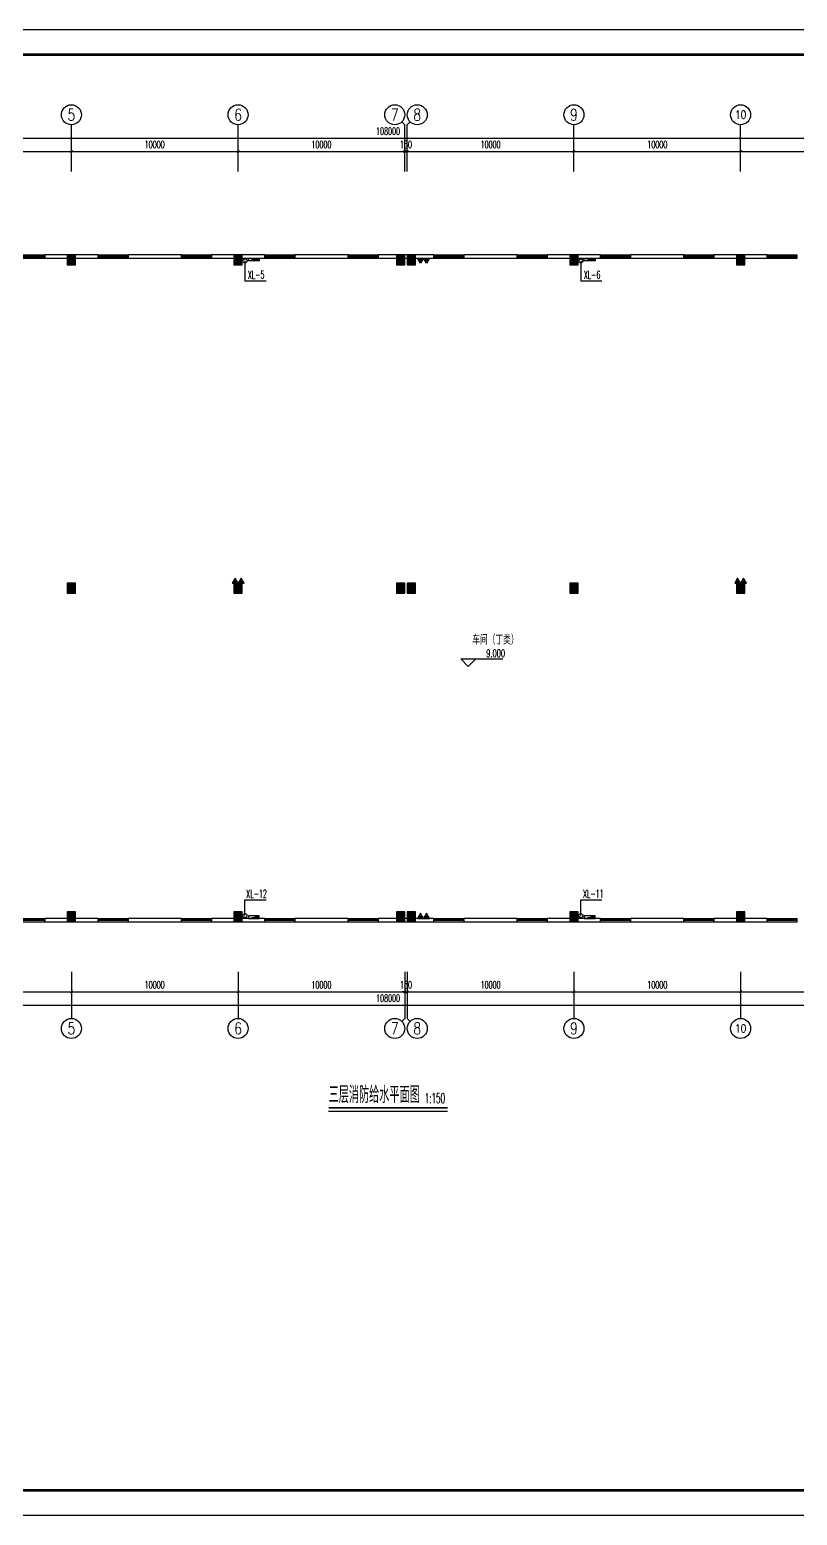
# Model space of a CAD drawing. Extents: x -620248 to 571765, y -684907 to -323071.
# Drawn here: x 128993 to 175043, y -543282 to -454182 of the extents above; entities that cross this region are included whole.
import ezdxf
from ezdxf.enums import TextEntityAlignment as Align

# ---------------------------------------------------------------- set-up
doc = ezdxf.new("R2010")
doc.units = 0
doc.header["$LTSCALE"] = 1000
doc.header["$MEASUREMENT"] = 0
for name, color, linetype in [('AXIS', 3, 'Continuous'), ('AXIS_TEXT', 7, 'Continuous'), ('DIM_ELEV', 3, 'Continuous'), ('DIM_SYMB', 3, 'Continuous'), ('EQUIP_消火栓', 7, 'Continuous'), ('EQUIP_灭火器', 7, 'Continuous'), ('PUB_HATCH', 8, 'Continuous'), ('PUB_TITLE', 4, 'Continuous'), ('TWT_LEAD', 3, 'Continuous'), ('TWT_TEXT', 7, 'Continuous'), ('VPIPE-消防', 1, 'Continuous'), ('WALL', 7, 'Continuous'), ('WINDOW', 4, 'Continuous')]:
    doc.layers.add(name, color=color, linetype=linetype)
doc.styles.add('_TCH_AXIS', font='COMPLEX', dxfattribs={"bigfont": 'GBCBIG'})
doc.styles.add('_TCH_DIM', font='SIMPLEX.shx', dxfattribs={"width": 0.8, "bigfont": 'GBCBIG.shx'})
doc.styles.add('_TCH_DIM_T3', font='SIMPLEX.shx', dxfattribs={"width": 0.564706, "bigfont": 'GBCBIG.shx'})
doc.styles.add('COMPLEX', font='COMPLEX')
doc.styles.add('天正', font='SIMPLEX.shx', dxfattribs={"width": 0.7, "bigfont": 'HZTXT.shx'})
doc.dimstyles.new('_TCH_ARCH&&150', dxfattribs={"dimtxt": 446.25, "dimasz": 150, "dimexe": 375, "dimexo": 450, "dimgap": 189.375, "dimtad": 1, "dimdec": 0, "dimzin": 0, "dimdsep": 46, "dimtxsty": '_TCH_DIM_T3', "dimblk": 'ARCHTICK', "dimcen": 0.09, "dimclrt": 7, "dimazin": 2, "dimtfac": 1, "dimtdec": 0, "dimtix": 1, "dimtmove": 2, "dimatfit": 3, "dimfxl": 1, "dimtolj": 1, "dimtzin": 0, "dimarcsym": 0})

# ---------------------------------------------------------------- blocks, each defined once
blk = doc.blocks.new('A$Ca452de36')
at = {"layer": 'PUB_HATCH'}
for points in [[(46246, 45813), (46746, 45813), (46746, 46413), (46246, 46413)], [(56246, 45813), (56746, 45813), (56746, 46413), (56246, 46413)], [(65996, 45813), (66496, 45813), (66496, 46413), (65996, 46413)], [(66646, 45813), (67146, 45813), (67146, 46413), (66646, 46413)], [(76396, 45813), (76896, 45813), (76896, 46413), (76396, 46413)], [(86396, 45813), (86896, 45813), (86896, 46413), (86396, 46413)], [(46246, 26113), (46746, 26113), (46746, 26713), (46246, 26713)], [(56246, 26113), (56746, 26113), (56746, 26713), (56246, 26713)], [(65996, 26113), (66496, 26113), (66496, 26713), (65996, 26713)], [(66646, 26113), (67146, 26113), (67146, 26713), (66646, 26713)], [(76396, 26113), (76896, 26113), (76896, 26713), (76396, 26713)], [(86396, 26113), (86896, 26113), (86896, 26713), (86396, 26713)], [(46246, 6413), (46746, 6413), (46746, 7013), (46246, 7013)], [(56246, 6413), (56746, 6413), (56746, 7013), (56246, 7013)], [(65996, 6413), (66496, 6413), (66496, 7013), (65996, 7013)], [(66646, 6413), (67146, 6413), (67146, 7013), (66646, 7013)], [(76396, 6413), (76896, 6413), (76896, 7013), (76396, 7013)], [(86396, 6413), (86896, 6413), (86896, 7013), (86396, 7013)]]:
    blk.add_hatch(color=7, dxfattribs=at).paths.add_polyline_path(points)
at = {"layer": 'WALL'}
for points in [[(46746, 46413), (46246, 46413), (46246, 45813), (46746, 45813)], [(56746, 46413), (56246, 46413), (56246, 45813), (56746, 45813)], [(66496, 46413), (65996, 46413), (65996, 45813), (66496, 45813)], [(67146, 46413), (66646, 46413), (66646, 45813), (67146, 45813)], [(76896, 46413), (76396, 46413), (76396, 45813), (76896, 45813)], [(86896, 46413), (86396, 46413), (86396, 45813), (86896, 45813)], [(46746, 26713), (46246, 26713), (46246, 26113), (46746, 26113)], [(56746, 26713), (56246, 26713), (56246, 26113), (56746, 26113)], [(66496, 26713), (65996, 26713), (65996, 26113), (66496, 26113)], [(67146, 26713), (66646, 26713), (66646, 26113), (67146, 26113)], [(76896, 26713), (76396, 26713), (76396, 26113), (76896, 26113)], [(86896, 26713), (86396, 26713), (86396, 26113), (86896, 26113)], [(46746, 7013), (46246, 7013), (46246, 6413), (46746, 6413)], [(56746, 7013), (56246, 7013), (56246, 6413), (56746, 6413)], [(66496, 7013), (65996, 7013), (65996, 6413), (66496, 6413)], [(67146, 7013), (66646, 7013), (66646, 6413), (67146, 6413)], [(76896, 7013), (76396, 7013), (76396, 6413), (76896, 6413)], [(86896, 7013), (86396, 7013), (86396, 6413), (86896, 6413)]]:
    blk.add_lwpolyline(points, close=True, dxfattribs=at)
blk = doc.blocks.new('$TCHSYS$WIN2D')
for p, q in [((-0.5, 0.5), (0.5, 0.5)), ((-0.5, 0.5), (-0.5, -0.5)), ((0.5, 0.5), (0.5, -0.5)), ((0.5, 0.167), (-0.5, 0.167)), ((0.5, -0.167), (-0.5, -0.167)), ((-0.5, -0.5), (0.5, -0.5))]:
    blk.add_line(p, q)
blk = doc.blocks.new('_ArchTick')
at = {"color": 0, "linetype": 'ByBlock', "const_width": 0.4}
blk.add_lwpolyline([(-0.5, -0.5), (0.5, 0.5)], dxfattribs=at)
blk = doc.blocks.new('*D290')
at = {"layer": 'AXIS', "color": 0, "lineweight": -2, "transparency": 16777216}
for p, q in [((6600, 3550), (6600, 1625)), ((114600, 3550), (114600, 1625)), ((6600, 2000), (114600, 2000))]:
    blk.add_line(p, q, dxfattribs=at)
at = {"layer": 'Defpoints', "color": 0, "transparency": 16777216}
for p in [(6600, 4000), (114600, 4000), (114600, 2000)]:
    blk.add_point(p, dxfattribs=at)
at = {"layer": 'AXIS', "color": 0, "lineweight": -2, "transparency": 16777216, "xscale": 150, "yscale": 150, "zscale": 150, "rotation": 180}
blk.add_blockref('_ArchTick', (6600, 2000), dxfattribs=at)
at = {"layer": 'AXIS', "color": 0, "lineweight": -2, "transparency": 16777216, "xscale": 150, "yscale": 150, "zscale": 150}
blk.add_blockref('_ArchTick', (114600, 2000), dxfattribs=at)
at = {"layer": 'AXIS', "color": 7, "transparency": 16777216, "insert": (60600, 2412), "char_height": 446.2, "attachment_point": 5, "style": '_TCH_DIM_T3'}
blk.add_mtext('\\A1;108000', dxfattribs=at)
blk = doc.blocks.new('*D294')
at = {"layer": 'AXIS', "color": 0, "lineweight": -2, "transparency": 16777216}
for p, q in [((31600, 3550), (31600, 2425)), ((31600, 2800), (41600, 2800)), ((41600, 3550), (41600, 2425))]:
    blk.add_line(p, q, dxfattribs=at)
at = {"layer": 'Defpoints', "color": 0, "transparency": 16777216}
for p in [(31600, 4000), (41600, 4000), (41600, 2800)]:
    blk.add_point(p, dxfattribs=at)
at = {"layer": 'AXIS', "color": 0, "lineweight": -2, "transparency": 16777216, "xscale": 150, "yscale": 150, "zscale": 150, "rotation": 180}
blk.add_blockref('_ArchTick', (31600, 2800), dxfattribs=at)
at = {"layer": 'AXIS', "color": 0, "lineweight": -2, "transparency": 16777216, "xscale": 150, "yscale": 150, "zscale": 150}
blk.add_blockref('_ArchTick', (41600, 2800), dxfattribs=at)
at = {"layer": 'AXIS', "color": 7, "transparency": 16777216, "insert": (36600, 3212), "char_height": 446.2, "attachment_point": 5, "style": '_TCH_DIM_T3'}
blk.add_mtext('\\A1;10000', dxfattribs=at)
blk = doc.blocks.new('*D295')
at = {"layer": 'AXIS', "color": 0, "lineweight": -2, "transparency": 16777216}
for p, q in [((41600, 3550), (41600, 2425)), ((41600, 2800), (51600, 2800)), ((51600, 3550), (51600, 2425))]:
    blk.add_line(p, q, dxfattribs=at)
at = {"layer": 'Defpoints', "color": 0, "transparency": 16777216}
for p in [(41600, 4000), (51600, 4000), (51600, 2800)]:
    blk.add_point(p, dxfattribs=at)
at = {"layer": 'AXIS', "color": 0, "lineweight": -2, "transparency": 16777216, "xscale": 150, "yscale": 150, "zscale": 150, "rotation": 180}
blk.add_blockref('_ArchTick', (41600, 2800), dxfattribs=at)
at = {"layer": 'AXIS', "color": 0, "lineweight": -2, "transparency": 16777216, "xscale": 150, "yscale": 150, "zscale": 150}
blk.add_blockref('_ArchTick', (51600, 2800), dxfattribs=at)
at = {"layer": 'AXIS', "color": 7, "transparency": 16777216, "insert": (46600, 3212), "char_height": 446.2, "attachment_point": 5, "style": '_TCH_DIM_T3'}
blk.add_mtext('\\A1;10000', dxfattribs=at)
blk = doc.blocks.new('*D296')
at = {"layer": 'AXIS', "color": 0, "lineweight": -2, "transparency": 16777216}
for p, q in [((51600, 3550), (51600, 2425)), ((51600, 2800), (61600, 2800)), ((61600, 3550), (61600, 2425))]:
    blk.add_line(p, q, dxfattribs=at)
at = {"layer": 'Defpoints', "color": 0, "transparency": 16777216}
for p in [(51600, 4000), (61600, 4000), (61600, 2800)]:
    blk.add_point(p, dxfattribs=at)
at = {"layer": 'AXIS', "color": 0, "lineweight": -2, "transparency": 16777216, "xscale": 150, "yscale": 150, "zscale": 150, "rotation": 180}
blk.add_blockref('_ArchTick', (51600, 2800), dxfattribs=at)
at = {"layer": 'AXIS', "color": 0, "lineweight": -2, "transparency": 16777216, "xscale": 150, "yscale": 150, "zscale": 150}
blk.add_blockref('_ArchTick', (61600, 2800), dxfattribs=at)
at = {"layer": 'AXIS', "color": 7, "transparency": 16777216, "insert": (56600, 3212), "char_height": 446.2, "attachment_point": 5, "style": '_TCH_DIM_T3'}
blk.add_mtext('\\A1;10000', dxfattribs=at)
blk = doc.blocks.new('*D297')
at = {"layer": 'AXIS', "color": 0, "lineweight": -2, "transparency": 16777216}
for p, q in [((61600, 2800), (61450, 2800)), ((61600, 3550), (61600, 2425)), ((61600, 2800), (61750, 2800)), ((61750, 3550), (61750, 2425)), ((61750, 2800), (61900, 2800))]:
    blk.add_line(p, q, dxfattribs=at)
at = {"layer": 'Defpoints', "color": 0, "transparency": 16777216}
for p in [(61600, 4000), (61750, 4000), (61750, 2800)]:
    blk.add_point(p, dxfattribs=at)
at = {"layer": 'AXIS', "color": 0, "lineweight": -2, "transparency": 16777216, "xscale": 150, "yscale": 150, "zscale": 150}
blk.add_blockref('_ArchTick', (61600, 2800), dxfattribs=at)
at = {"layer": 'AXIS', "color": 0, "lineweight": -2, "transparency": 16777216, "xscale": 150, "yscale": 150, "zscale": 150, "rotation": 180}
blk.add_blockref('_ArchTick', (61750, 2800), dxfattribs=at)
at = {"layer": 'AXIS', "color": 7, "transparency": 16777216, "insert": (61675, 3212), "char_height": 446.2, "attachment_point": 5, "style": '_TCH_DIM_T3'}
blk.add_mtext('\\A1;150', dxfattribs=at)
blk = doc.blocks.new('*D298')
at = {"layer": 'AXIS', "color": 0, "lineweight": -2, "transparency": 16777216}
for p, q in [((61750, 3550), (61750, 2425)), ((61750, 2800), (71750, 2800)), ((71750, 3550), (71750, 2425))]:
    blk.add_line(p, q, dxfattribs=at)
at = {"layer": 'Defpoints', "color": 0, "transparency": 16777216}
for p in [(61750, 4000), (71750, 4000), (71750, 2800)]:
    blk.add_point(p, dxfattribs=at)
at = {"layer": 'AXIS', "color": 0, "lineweight": -2, "transparency": 16777216, "xscale": 150, "yscale": 150, "zscale": 150, "rotation": 180}
blk.add_blockref('_ArchTick', (61750, 2800), dxfattribs=at)
at = {"layer": 'AXIS', "color": 0, "lineweight": -2, "transparency": 16777216, "xscale": 150, "yscale": 150, "zscale": 150}
blk.add_blockref('_ArchTick', (71750, 2800), dxfattribs=at)
at = {"layer": 'AXIS', "color": 7, "transparency": 16777216, "insert": (66750, 3212), "char_height": 446.2, "attachment_point": 5, "style": '_TCH_DIM_T3'}
blk.add_mtext('\\A1;10000', dxfattribs=at)
blk = doc.blocks.new('*D299')
at = {"layer": 'AXIS', "color": 0, "lineweight": -2, "transparency": 16777216}
for p, q in [((71750, 3550), (71750, 2425)), ((71750, 2800), (81750, 2800)), ((81750, 3550), (81750, 2425))]:
    blk.add_line(p, q, dxfattribs=at)
at = {"layer": 'Defpoints', "color": 0, "transparency": 16777216}
for p in [(71750, 4000), (81750, 4000), (81750, 2800)]:
    blk.add_point(p, dxfattribs=at)
at = {"layer": 'AXIS', "color": 0, "lineweight": -2, "transparency": 16777216, "xscale": 150, "yscale": 150, "zscale": 150, "rotation": 180}
blk.add_blockref('_ArchTick', (71750, 2800), dxfattribs=at)
at = {"layer": 'AXIS', "color": 0, "lineweight": -2, "transparency": 16777216, "xscale": 150, "yscale": 150, "zscale": 150}
blk.add_blockref('_ArchTick', (81750, 2800), dxfattribs=at)
at = {"layer": 'AXIS', "color": 7, "transparency": 16777216, "insert": (76750, 3212), "char_height": 446.2, "attachment_point": 5, "style": '_TCH_DIM_T3'}
blk.add_mtext('\\A1;10000', dxfattribs=at)
blk = doc.blocks.new('*D300')
at = {"layer": 'AXIS', "color": 0, "lineweight": -2, "transparency": 16777216}
for p, q in [((81750, 3550), (81750, 2425)), ((81750, 2800), (91750, 2800)), ((91750, 3550), (91750, 2425))]:
    blk.add_line(p, q, dxfattribs=at)
at = {"layer": 'Defpoints', "color": 0, "transparency": 16777216}
for p in [(81750, 4000), (91750, 4000), (91750, 2800)]:
    blk.add_point(p, dxfattribs=at)
at = {"layer": 'AXIS', "color": 0, "lineweight": -2, "transparency": 16777216, "xscale": 150, "yscale": 150, "zscale": 150, "rotation": 180}
blk.add_blockref('_ArchTick', (81750, 2800), dxfattribs=at)
at = {"layer": 'AXIS', "color": 0, "lineweight": -2, "transparency": 16777216, "xscale": 150, "yscale": 150, "zscale": 150}
blk.add_blockref('_ArchTick', (91750, 2800), dxfattribs=at)
at = {"layer": 'AXIS', "color": 7, "transparency": 16777216, "insert": (86750, 3212), "char_height": 446.2, "attachment_point": 5, "style": '_TCH_DIM_T3'}
blk.add_mtext('\\A1;10000', dxfattribs=at)
blk = doc.blocks.new('*D304')
at = {"layer": 'AXIS', "color": 0, "lineweight": -2, "transparency": 16777216}
for p, q in [((6600, 52450), (6600, 54375)), ((114600, 52450), (114600, 54375)), ((6600, 54000), (114600, 54000))]:
    blk.add_line(p, q, dxfattribs=at)
at = {"layer": 'Defpoints', "color": 0, "transparency": 16777216}
for p in [(114600, 54000), (6600, 52000), (114600, 52000)]:
    blk.add_point(p, dxfattribs=at)
at = {"layer": 'AXIS', "color": 0, "lineweight": -2, "transparency": 16777216, "xscale": 150, "yscale": 150, "zscale": 150, "rotation": 180}
blk.add_blockref('_ArchTick', (6600, 54000), dxfattribs=at)
at = {"layer": 'AXIS', "color": 0, "lineweight": -2, "transparency": 16777216, "xscale": 150, "yscale": 150, "zscale": 150}
blk.add_blockref('_ArchTick', (114600, 54000), dxfattribs=at)
at = {"layer": 'AXIS', "color": 7, "transparency": 16777216, "insert": (60600, 54412), "char_height": 446.2, "attachment_point": 5, "style": '_TCH_DIM_T3'}
blk.add_mtext('\\A1;108000', dxfattribs=at)
blk = doc.blocks.new('*D308')
at = {"layer": 'AXIS', "color": 0, "lineweight": -2, "transparency": 16777216}
for p, q in [((31600, 52450), (31600, 53575)), ((41600, 52450), (41600, 53575)), ((31600, 53200), (41600, 53200))]:
    blk.add_line(p, q, dxfattribs=at)
at = {"layer": 'Defpoints', "color": 0, "transparency": 16777216}
for p in [(41600, 53200), (31600, 52000), (41600, 52000)]:
    blk.add_point(p, dxfattribs=at)
at = {"layer": 'AXIS', "color": 0, "lineweight": -2, "transparency": 16777216, "xscale": 150, "yscale": 150, "zscale": 150, "rotation": 180}
blk.add_blockref('_ArchTick', (31600, 53200), dxfattribs=at)
at = {"layer": 'AXIS', "color": 0, "lineweight": -2, "transparency": 16777216, "xscale": 150, "yscale": 150, "zscale": 150}
blk.add_blockref('_ArchTick', (41600, 53200), dxfattribs=at)
at = {"layer": 'AXIS', "color": 7, "transparency": 16777216, "insert": (36600, 53612), "char_height": 446.2, "attachment_point": 5, "style": '_TCH_DIM_T3'}
blk.add_mtext('\\A1;10000', dxfattribs=at)
blk = doc.blocks.new('*D309')
at = {"layer": 'AXIS', "color": 0, "lineweight": -2, "transparency": 16777216}
for p, q in [((41600, 52450), (41600, 53575)), ((51600, 52450), (51600, 53575)), ((41600, 53200), (51600, 53200))]:
    blk.add_line(p, q, dxfattribs=at)
at = {"layer": 'Defpoints', "color": 0, "transparency": 16777216}
for p in [(51600, 53200), (41600, 52000), (51600, 52000)]:
    blk.add_point(p, dxfattribs=at)
at = {"layer": 'AXIS', "color": 0, "lineweight": -2, "transparency": 16777216, "xscale": 150, "yscale": 150, "zscale": 150, "rotation": 180}
blk.add_blockref('_ArchTick', (41600, 53200), dxfattribs=at)
at = {"layer": 'AXIS', "color": 0, "lineweight": -2, "transparency": 16777216, "xscale": 150, "yscale": 150, "zscale": 150}
blk.add_blockref('_ArchTick', (51600, 53200), dxfattribs=at)
at = {"layer": 'AXIS', "color": 7, "transparency": 16777216, "insert": (46600, 53612), "char_height": 446.2, "attachment_point": 5, "style": '_TCH_DIM_T3'}
blk.add_mtext('\\A1;10000', dxfattribs=at)
blk = doc.blocks.new('*D310')
at = {"layer": 'AXIS', "color": 0, "lineweight": -2, "transparency": 16777216}
for p, q in [((51600, 52450), (51600, 53575)), ((61600, 52450), (61600, 53575)), ((51600, 53200), (61600, 53200))]:
    blk.add_line(p, q, dxfattribs=at)
at = {"layer": 'Defpoints', "color": 0, "transparency": 16777216}
for p in [(61600, 53200), (51600, 52000), (61600, 52000)]:
    blk.add_point(p, dxfattribs=at)
at = {"layer": 'AXIS', "color": 0, "lineweight": -2, "transparency": 16777216, "xscale": 150, "yscale": 150, "zscale": 150, "rotation": 180}
blk.add_blockref('_ArchTick', (51600, 53200), dxfattribs=at)
at = {"layer": 'AXIS', "color": 0, "lineweight": -2, "transparency": 16777216, "xscale": 150, "yscale": 150, "zscale": 150}
blk.add_blockref('_ArchTick', (61600, 53200), dxfattribs=at)
at = {"layer": 'AXIS', "color": 7, "transparency": 16777216, "insert": (56600, 53612), "char_height": 446.2, "attachment_point": 5, "style": '_TCH_DIM_T3'}
blk.add_mtext('\\A1;10000', dxfattribs=at)
blk = doc.blocks.new('*D311')
at = {"layer": 'AXIS', "color": 0, "lineweight": -2, "transparency": 16777216}
for p, q in [((61600, 52450), (61600, 53575)), ((61750, 52450), (61750, 53575)), ((61600, 53200), (61450, 53200)), ((61600, 53200), (61750, 53200)), ((61750, 53200), (61900, 53200))]:
    blk.add_line(p, q, dxfattribs=at)
at = {"layer": 'Defpoints', "color": 0, "transparency": 16777216}
for p in [(61750, 53200), (61600, 52000), (61750, 52000)]:
    blk.add_point(p, dxfattribs=at)
at = {"layer": 'AXIS', "color": 0, "lineweight": -2, "transparency": 16777216, "xscale": 150, "yscale": 150, "zscale": 150}
blk.add_blockref('_ArchTick', (61600, 53200), dxfattribs=at)
at = {"layer": 'AXIS', "color": 0, "lineweight": -2, "transparency": 16777216, "xscale": 150, "yscale": 150, "zscale": 150, "rotation": 180}
blk.add_blockref('_ArchTick', (61750, 53200), dxfattribs=at)
at = {"layer": 'AXIS', "color": 7, "transparency": 16777216, "insert": (61675, 53612), "char_height": 446.2, "attachment_point": 5, "style": '_TCH_DIM_T3'}
blk.add_mtext('\\A1;150', dxfattribs=at)
blk = doc.blocks.new('*D312')
at = {"layer": 'AXIS', "color": 0, "lineweight": -2, "transparency": 16777216}
for p, q in [((61750, 52450), (61750, 53575)), ((71750, 52450), (71750, 53575)), ((61750, 53200), (71750, 53200))]:
    blk.add_line(p, q, dxfattribs=at)
at = {"layer": 'Defpoints', "color": 0, "transparency": 16777216}
for p in [(71750, 53200), (61750, 52000), (71750, 52000)]:
    blk.add_point(p, dxfattribs=at)
at = {"layer": 'AXIS', "color": 0, "lineweight": -2, "transparency": 16777216, "xscale": 150, "yscale": 150, "zscale": 150, "rotation": 180}
blk.add_blockref('_ArchTick', (61750, 53200), dxfattribs=at)
at = {"layer": 'AXIS', "color": 0, "lineweight": -2, "transparency": 16777216, "xscale": 150, "yscale": 150, "zscale": 150}
blk.add_blockref('_ArchTick', (71750, 53200), dxfattribs=at)
at = {"layer": 'AXIS', "color": 7, "transparency": 16777216, "insert": (66750, 53612), "char_height": 446.2, "attachment_point": 5, "style": '_TCH_DIM_T3'}
blk.add_mtext('\\A1;10000', dxfattribs=at)
blk = doc.blocks.new('*D313')
at = {"layer": 'AXIS', "color": 0, "lineweight": -2, "transparency": 16777216}
for p, q in [((71750, 52450), (71750, 53575)), ((81750, 52450), (81750, 53575)), ((71750, 53200), (81750, 53200))]:
    blk.add_line(p, q, dxfattribs=at)
at = {"layer": 'Defpoints', "color": 0, "transparency": 16777216}
for p in [(81750, 53200), (71750, 52000), (81750, 52000)]:
    blk.add_point(p, dxfattribs=at)
at = {"layer": 'AXIS', "color": 0, "lineweight": -2, "transparency": 16777216, "xscale": 150, "yscale": 150, "zscale": 150, "rotation": 180}
blk.add_blockref('_ArchTick', (71750, 53200), dxfattribs=at)
at = {"layer": 'AXIS', "color": 0, "lineweight": -2, "transparency": 16777216, "xscale": 150, "yscale": 150, "zscale": 150}
blk.add_blockref('_ArchTick', (81750, 53200), dxfattribs=at)
at = {"layer": 'AXIS', "color": 7, "transparency": 16777216, "insert": (76750, 53612), "char_height": 446.2, "attachment_point": 5, "style": '_TCH_DIM_T3'}
blk.add_mtext('\\A1;10000', dxfattribs=at)
blk = doc.blocks.new('*D314')
at = {"layer": 'AXIS', "color": 0, "lineweight": -2, "transparency": 16777216}
for p, q in [((81750, 52450), (81750, 53575)), ((91750, 52450), (91750, 53575)), ((81750, 53200), (91750, 53200))]:
    blk.add_line(p, q, dxfattribs=at)
at = {"layer": 'Defpoints', "color": 0, "transparency": 16777216}
for p in [(91750, 53200), (81750, 52000), (91750, 52000)]:
    blk.add_point(p, dxfattribs=at)
at = {"layer": 'AXIS', "color": 0, "lineweight": -2, "transparency": 16777216, "xscale": 150, "yscale": 150, "zscale": 150, "rotation": 180}
blk.add_blockref('_ArchTick', (81750, 53200), dxfattribs=at)
at = {"layer": 'AXIS', "color": 0, "lineweight": -2, "transparency": 16777216, "xscale": 150, "yscale": 150, "zscale": 150}
blk.add_blockref('_ArchTick', (91750, 53200), dxfattribs=at)
at = {"layer": 'AXIS', "color": 7, "transparency": 16777216, "insert": (86750, 53612), "char_height": 446.2, "attachment_point": 5, "style": '_TCH_DIM_T3'}
blk.add_mtext('\\A1;10000', dxfattribs=at)
blk = doc.blocks.new('_AXISO')
blk.add_circle((0, 0), 0.5)
at = {"layer": 'AXIS_TEXT', "style": 'COMPLEX', "width": 1.041667}
blk.add_attdef('A', text='', height=0.56, dxfattribs=at).set_placement((-0.25, -0.28), (0.25, -0.28), align=Align.FIT)
blk = doc.blocks.new('$TwtSys$00000434')
for p, q in [((-0.5, 0.5), (-0.5, -0.5)), ((-0.5, -0.5), (0.5, 0.5)), ((0.5, 0.5), (-0.5, 0.5)), ((0.5, -0.5), (0.5, 0.5)), ((-0.5, -0.5), (0.5, -0.5))]:
    blk.add_line(p, q)
blk.add_solid([(0.5, -0.5), (0.5, 0.5), (-0.5, -0.5)])
blk = doc.blocks.new('$TwtSys$00000546')
h = blk.add_hatch()
h.set_pattern_fill('ANSI31', color=256, scale=200, style=0)
h.set_pattern_definition([(45, (-38543.802, -6670.83), (-17.67767, 17.67767), [])])
h.paths.add_polyline_path([(-65, 174), (65, 174), (65, 44), (-65, 44)])
for points in [[(0, 344), (-198, 0), (198, 0)], [(-65, 174), (65, 174), (65, 44), (-65, 44)]]:
    blk.add_lwpolyline(points, close=True)
blk = doc.blocks.new('A$C426F6F97')
at = {"layer": 'AXIS'}
for p, q in [((41600, 52000), (41600, 54800)), ((51600, 52000), (51600, 54800)), ((61424.3, 54975.7), (61600, 54800)), ((61600, 52000), (61600, 54800)), ((61925.7, 54975.7), (61750, 54800)), ((61750, 52000), (61750, 54800)), ((71750, 52000), (71750, 54800)), ((81750, 52000), (81750, 54800)), ((41600, 4000), (41600, 1200)), ((51600, 4000), (51600, 1200)), ((61600, 4000), (61600, 1200)), ((61750, 4000), (61750, 1200)), ((71750, 4000), (71750, 1200)), ((81750, 4000), (81750, 1200)), ((61424.3, 1024.3), (61600, 1200)), ((61925.7, 1024.3), (61750, 1200))]:
    blk.add_line(p, q, dxfattribs=at)
at = {"layer": 'DIM_ELEV'}
for p, q in [((65406.2, 22310.4), (64956.2, 22760.4)), ((64956.2, 22760.4), (67493.4, 22760.4)), ((65406.2, 22310.4), (65856.2, 22760.4))]:
    blk.add_line(p, q, dxfattribs=at)
at = {"layer": 'WALL'}
for p, q in [((43200, 47000), (40000, 47000)), ((40000, 47000), (40000, 46800)), ((40000, 46800), (43200, 46800)), ((43200, 46800), (43200, 47000)), ((48200, 47000), (45000, 47000)), ((45000, 47000), (45000, 46800)), ((45000, 46800), (48200, 46800)), ((48200, 46800), (48200, 47000)), ((53200, 47000), (50000, 47000)), ((50000, 47000), (50000, 46800)), ((50000, 46800), (53200, 46800)), ((53200, 46800), (53200, 47000)), ((58200, 47000), (55000, 47000)), ((55000, 47000), (55000, 46800)), ((55000, 46800), (58200, 46800)), ((58200, 46800), (58200, 47000)), ((63350, 47000), (60000, 47000)), ((60000, 47000), (60000, 46800)), ((60000, 46800), (63350, 46800)), ((63350, 46800), (63350, 47000)), ((68350, 47000), (65150, 47000)), ((65150, 47000), (65150, 46800)), ((65150, 46800), (68350, 46800)), ((68350, 46800), (68350, 47000)), ((73350, 47000), (70150, 47000)), ((70150, 47000), (70150, 46800)), ((70150, 46800), (73350, 46800)), ((73350, 46800), (73350, 47000)), ((78350, 47000), (75150, 47000)), ((75150, 47000), (75150, 46800)), ((75150, 46800), (78350, 46800)), ((78350, 46800), (78350, 47000)), ((83350, 47000), (80150, 47000)), ((80150, 47000), (80150, 46800)), ((80150, 46800), (83350, 46800)), ((83350, 46800), (83350, 47000)), ((43200, 7200), (40000, 7200)), ((40000, 7200), (40000, 7000)), ((43200, 7000), (43200, 7200)), ((48200, 7200), (45000, 7200)), ((45000, 7200), (45000, 7000)), ((48200, 7000), (48200, 7200)), ((53200, 7200), (50000, 7200)), ((50000, 7200), (50000, 7000)), ((53200, 7000), (53200, 7200)), ((58200, 7200), (55000, 7200)), ((55000, 7200), (55000, 7000)), ((58200, 7000), (58200, 7200)), ((63350, 7200), (60000, 7200)), ((60000, 7200), (60000, 7000)), ((63350, 7000), (63350, 7200)), ((68350, 7200), (65150, 7200)), ((65150, 7200), (65150, 7000)), ((68350, 7000), (68350, 7200)), ((73350, 7200), (70150, 7200)), ((70150, 7200), (70150, 7000)), ((73350, 7000), (73350, 7200)), ((78350, 7200), (75150, 7200)), ((75150, 7200), (75150, 7000)), ((78350, 7000), (78350, 7200)), ((83350, 7200), (80150, 7200)), ((80150, 7200), (80150, 7000)), ((83350, 7000), (83350, 7200)), ((40000, 7000), (43200, 7000)), ((45000, 7000), (48200, 7000)), ((50000, 7000), (53200, 7000)), ((55000, 7000), (58200, 7000)), ((60000, 7000), (63350, 7000)), ((65150, 7000), (68350, 7000)), ((70150, 7000), (73350, 7000)), ((75150, 7000), (78350, 7000)), ((80150, 7000), (83350, 7000))]:
    blk.add_line(p, q, dxfattribs=at)
blk.add_blockref('A$Ca452de36', (-4896.5, 587.3))
at = {"layer": 'AXIS'}
ref = blk.add_blockref('_AXISO', (41600, 55400), dxfattribs=dict(at, xscale=1200, yscale=1200, zscale=1200))
ref.add_attrib('A', '5', dxfattribs={"layer": 'AXIS_TEXT', "height": 698.9, "style": '_TCH_AXIS'}).set_placement((41367, 55050.5), (41833, 55050.5), align=Align.FIT)
ref = blk.add_blockref('_AXISO', (51600, 55400), dxfattribs=dict(at, xscale=1200, yscale=1200, zscale=1200))
ref.add_attrib('A', '6', dxfattribs={"layer": 'AXIS_TEXT', "height": 698.9, "style": '_TCH_AXIS'}).set_placement((51367, 55050.5), (51833, 55050.5), align=Align.FIT)
ref = blk.add_blockref('_AXISO', (61000, 55400), dxfattribs=dict(at, xscale=1200, yscale=1200, zscale=1200))
ref.add_attrib('A', '7', dxfattribs={"layer": 'AXIS_TEXT', "height": 698.9, "style": '_TCH_AXIS'}).set_placement((60767, 55050.5), (61233, 55050.5), align=Align.FIT)
ref = blk.add_blockref('_AXISO', (62350, 55400), dxfattribs=dict(at, xscale=1200, yscale=1200, zscale=1200))
ref.add_attrib('A', '8', dxfattribs={"layer": 'AXIS_TEXT', "height": 698.9, "style": '_TCH_AXIS'}).set_placement((62117, 55050.5), (62583, 55050.5), align=Align.FIT)
ref = blk.add_blockref('_AXISO', (71750, 55400), dxfattribs=dict(at, xscale=1200, yscale=1200, zscale=1200))
ref.add_attrib('A', '9', dxfattribs={"layer": 'AXIS_TEXT', "height": 698.9, "style": '_TCH_AXIS'}).set_placement((71517, 55050.5), (71983, 55050.5), align=Align.FIT)
ref = blk.add_blockref('_AXISO', (81750, 55400), dxfattribs=dict(at, xscale=1200, yscale=1200, zscale=1200))
ref.add_attrib('A', '10', dxfattribs={"layer": 'AXIS_TEXT', "height": 492.67, "style": '_TCH_AXIS'}).set_placement((81409.8, 55153.7), (82090.2, 55153.7), align=Align.FIT)
ref = blk.add_blockref('_AXISO', (41600, 600), dxfattribs=dict(at, xscale=1200, yscale=1200, zscale=1200))
ref.add_attrib('A', '5', dxfattribs={"layer": 'AXIS_TEXT', "height": 698.9, "style": '_TCH_AXIS'}).set_placement((41367, 250.5), (41833, 250.5), align=Align.FIT)
ref = blk.add_blockref('_AXISO', (51600, 600), dxfattribs=dict(at, xscale=1200, yscale=1200, zscale=1200))
ref.add_attrib('A', '6', dxfattribs={"layer": 'AXIS_TEXT', "height": 698.9, "style": '_TCH_AXIS'}).set_placement((51367, 250.5), (51833, 250.5), align=Align.FIT)
ref = blk.add_blockref('_AXISO', (61000, 600), dxfattribs=dict(at, xscale=1200, yscale=1200, zscale=1200))
ref.add_attrib('A', '7', dxfattribs={"layer": 'AXIS_TEXT', "height": 698.9, "style": '_TCH_AXIS'}).set_placement((60767, 250.5), (61233, 250.5), align=Align.FIT)
ref = blk.add_blockref('_AXISO', (62350, 600), dxfattribs=dict(at, xscale=1200, yscale=1200, zscale=1200))
ref.add_attrib('A', '8', dxfattribs={"layer": 'AXIS_TEXT', "height": 698.9, "style": '_TCH_AXIS'}).set_placement((62117, 250.5), (62583, 250.5), align=Align.FIT)
ref = blk.add_blockref('_AXISO', (71750, 600), dxfattribs=dict(at, xscale=1200, yscale=1200, zscale=1200))
ref.add_attrib('A', '9', dxfattribs={"layer": 'AXIS_TEXT', "height": 698.9, "style": '_TCH_AXIS'}).set_placement((71517, 250.5), (71983, 250.5), align=Align.FIT)
ref = blk.add_blockref('_AXISO', (81750, 600), dxfattribs=dict(at, xscale=1200, yscale=1200, zscale=1200))
ref.add_attrib('A', '10', dxfattribs={"layer": 'AXIS_TEXT', "height": 492.67, "style": '_TCH_AXIS'}).set_placement((81409.8, 353.7), (82090.2, 353.7), align=Align.FIT)
at = {"layer": 'WINDOW', "xscale": -1800, "yscale": 200, "zscale": -1800}
for p, rotation in [((39100, 46900), 180.000000000031), ((44100, 46900), 180.000000000031), ((49100, 46900), 180.000000000031), ((54100, 46900), 180.000000000031), ((59100, 46900), 180.000000000031), ((64250, 46900), 180.000000000031), ((69250, 46900), 180.000000000031), ((74250, 46900), 180.000000000031), ((79250, 46900), 180.000000000031), ((84250, 46900), 180.000000000031), ((39100, 7100), 180.0000000000297), ((44100, 7100), 180.0000000000297), ((49100, 7100), 180.0000000000297), ((54100, 7100), 180.0000000000297), ((59100, 7100), 180.0000000000297), ((64250, 7100), 180.0000000000297), ((69250, 7100), 180.0000000000297), ((74250, 7100), 180.0000000000297), ((79250, 7100), 180.0000000000297), ((84250, 7100), 180.0000000000297)]:
    blk.add_blockref('$TCHSYS$WIN2D', p, dxfattribs=dict(at, rotation=rotation))
at = {"layer": 'DIM_ELEV', "color": 7, "style": '天正', "width": 0.525}
blk.add_text('9.000', height=456, dxfattribs=at).set_placement((66490.8, 22874.4))
at = {"layer": 'TWT_TEXT', "style": '_TCH_DIM', "width": 0.8}
blk.add_text('车间（丁类）', height=578.72, dxfattribs=at).set_placement((65653.8, 23625.4))
at = {"layer": 'AXIS'}
for p1, p2, distance, picture, middle in [((6600, 52000), (114600, 52000), 2000, '*D304', (60600, 54412.5)), ((31600, 52000), (41600, 52000), 1200, '*D308', (36600, 53612.5)), ((41600, 52000), (51600, 52000), 1200, '*D309', (46600, 53612.5)), ((51600, 52000), (61600, 52000), 1200, '*D310', (56600, 53612.5)), ((61600, 52000), (61750, 52000), 1200, '*D311', (61675, 53612.5)), ((61750, 52000), (71750, 52000), 1200, '*D312', (66750, 53612.5)), ((71750, 52000), (81750, 52000), 1200, '*D313', (76750, 53612.5)), ((81750, 52000), (91750, 52000), 1200, '*D314', (86750, 53612.5)), ((6600, 4000), (114600, 4000), -2000, '*D290', (60600, 2412.5)), ((31600, 4000), (41600, 4000), -1200, '*D294', (36600, 3212.5)), ((41600, 4000), (51600, 4000), -1200, '*D295', (46600, 3212.5)), ((51600, 4000), (61600, 4000), -1200, '*D296', (56600, 3212.5)), ((61600, 4000), (61750, 4000), -1200, '*D297', (61675, 3212.5)), ((61750, 4000), (71750, 4000), -1200, '*D298', (66750, 3212.5)), ((71750, 4000), (81750, 4000), -1200, '*D299', (76750, 3212.5)), ((81750, 4000), (91750, 4000), -1200, '*D300', (86750, 3212.5))]:
    dim = blk.add_aligned_dim(p1=p1, p2=p2, distance=distance, dimstyle='_TCH_ARCH&&150', dxfattribs=at)
    dim.commit()
    dim.dimension.update_dxf_attribs({"geometry": picture, "text_midpoint": middle})

msp = doc.modelspace()

# ---------------------------------------------------------------- linework, layer by layer
at = {"layer": 'DIM_SYMB', "const_width": 105}
msp.add_lwpolyline([(146926.3, -518841.3), (154059.6, -518841.3)], dxfattribs=at)
at = {"layer": 'DIM_SYMB'}
msp.add_lwpolyline([(146926.3, -519051.3), (154059.6, -519051.3)], dxfattribs=at)
at = {"layer": 'PUB_TITLE'}
msp.add_lwpolyline([(83452.7, -543282.2), (241102.7, -543282.2), (241102.7, -454182.2), (83452.7, -454182.2)], close=True, dxfattribs=at)
at = {"layer": 'PUB_TITLE', "const_width": 150}
msp.add_lwpolyline([(87202.7, -541782.2), (239602.7, -541782.2), (239602.7, -455682.2), (87202.7, -455682.2)], close=True, dxfattribs=at)
at = {"layer": 'TWT_LEAD'}
for p, q in [((141908.4, -468048.8), (141908.4, -469238.5)), ((162058.4, -468048.8), (162058.4, -469238.5)), ((141908.4, -469238.5), (143170.1, -469238.5)), ((162058.4, -469238.5), (163320.1, -469238.5)), ((141908.4, -507317.9), (141908.4, -506359.7)), ((141908.4, -506359.7), (143170.1, -506359.7)), ((162058.4, -507317.9), (162058.4, -506359.7)), ((162058.4, -506359.7), (163320.1, -506359.7))]:
    msp.add_line(p, q, dxfattribs=at)
at = {"layer": 'VPIPE-消防', "linetype": 'Continuous'}
for centre in [(141908.4, -468048.8), (162058.4, -468048.8), (141908.4, -507317.9), (162058.4, -507317.9)]:
    msp.add_circle(centre, 120, dxfattribs=at)

# ---------------------------------------------------------------- block references
at = {"layer": 'EQUIP_消火栓', "xscale": 650, "yscale": -160, "zscale": 650, "rotation": 359.9999999999998}
for p in [(142434.4, -467963.4), (162584.4, -467963.4)]:
    msp.add_blockref('$TwtSys$00000434', p, dxfattribs=at)
at = {"layer": 'EQUIP_消火栓', "xscale": 650, "yscale": 160, "zscale": 650}
for p in [(142434.4, -507403.4), (162584.4, -507403.4)]:
    msp.add_blockref('$TwtSys$00000434', p, dxfattribs=at)
at = {"layer": 'EQUIP_灭火器', "xscale": 0.9, "zscale": 0.9}
for p, yscale in [((152438.6, -467883.4), -0.9), ((152795.7, -467883.4), -0.9), ((141314.4, -487383.4), 0.9), ((141671.5, -487383.4), 0.9), ((171464.4, -487383.4), 0.9), ((171821.5, -487383.4), 0.9), ((152438.6, -507483.4), 0.9), ((152795.7, -507483.4), 0.9)]:
    msp.add_blockref('$TwtSys$00000546', p, dxfattribs=dict(at, yscale=yscale))
at = {"layer": 'WALL'}
msp.add_blockref('A$C426F6F97', (89893, -514683.4), dxfattribs=at)

# ---------------------------------------------------------------- texts
at = {"layer": 'DIM_SYMB', "color": 7}
for s, height, style, width, p in [('三层消防给水平面图', 1012.77, '_TCH_DIM', 0.8, (146926.3, -518564.3)), ('1:150', 600, '天正', 0.525, (152694.6, -518564.3))]:
    msp.add_text(s, height=height, dxfattribs=dict(at, style=style, width=width)).set_placement(p)
at = {"layer": 'TWT_LEAD', "color": 7, "style": '天正', "width": 0.525}
for s, p in [('XL-5', (142077.3, -469118.5)), ('XL-6', (162233.3, -469118.5)), ('XL-12', (141981.3, -506239.7)), ('XL-11', (162185.3, -506239.7))]:
    msp.add_text(s, height=480, dxfattribs=at).set_placement(p)

doc.saveas('drawing.dxf')
